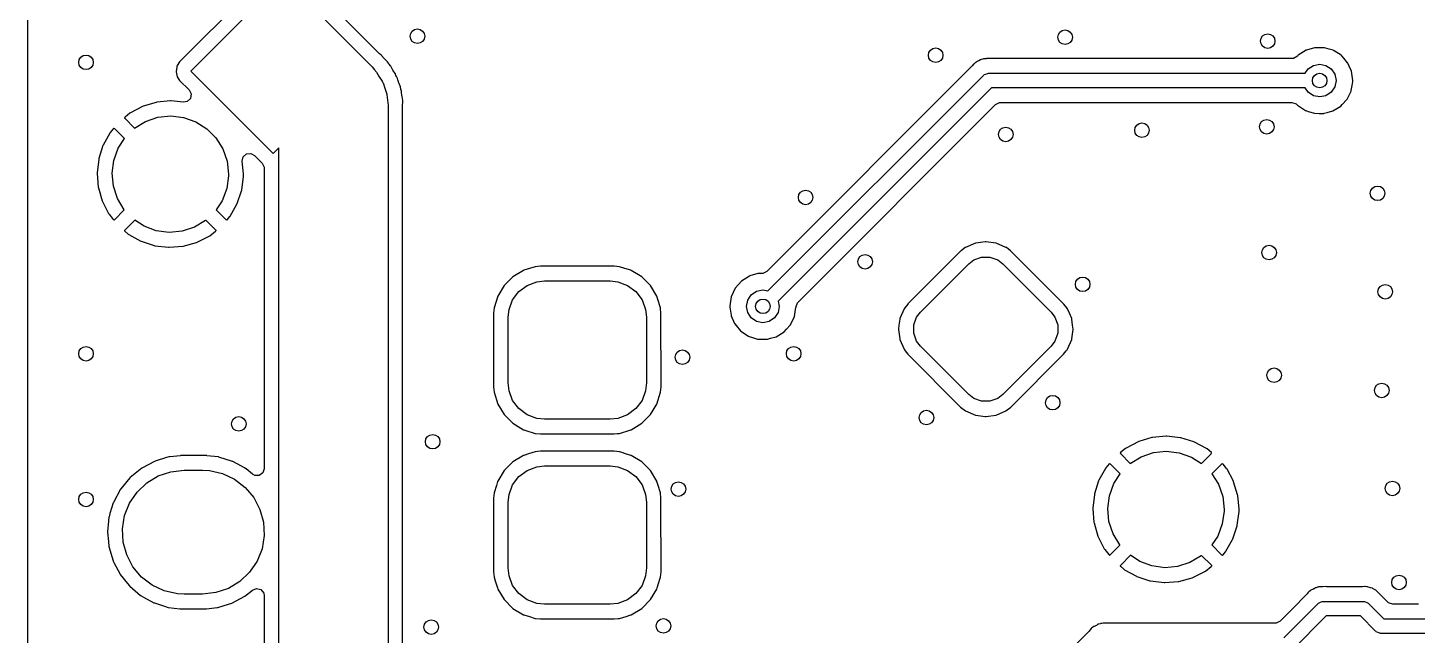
# Model space of a CAD drawing. Extents: x 100.2 to 143.8, y -109.8 to -50.2.
# Drawn here: x 100.2 to 119.29, y -78.86 to -70.53 of the extents above; entities that cross this region are included whole.
import ezdxf

# ---------------------------------------------------------------- set-up
doc = ezdxf.new("R2010")
doc.units = 0
doc.layers.add('BLACK', color=7, linetype='CONTINUOUS')

msp = doc.modelspace()

# ---------------------------------------------------------------- linework, layer by layer
at = {"layer": 'BLACK', "linetype": 'CONTINUOUS'}
for p, q in [((100.2, -103.278), (100.2, -56.7219)), ((103.445, -69.8335), (102.285, -70.9928)), ((102.441, -71.1206), (103.572, -69.9893)), ((105.025, -70.8754), (104.387, -70.2376)), ((104.279, -70.4135), (104.93, -71.0639)), ((117.881, -70.801), (117.771, -70.8326)), ((117.888, -70.7991), (117.881, -70.801)), ((117.881, -70.801), (117.881, -70.801)), ((117.895, -70.7991), (117.888, -70.7991)), ((117.941, -70.7994), (117.895, -70.7991)), ((118.017, -70.7999), (117.941, -70.7994)), ((118.081, -70.8189), (118.017, -70.7999)), ((118.134, -70.8348), (118.081, -70.8189)), ((102.285, -70.9928), (102.252, -71.0424)), ((105.034, -70.8836), (105.025, -70.8754)), ((105.058, -70.9024), (105.034, -70.8836)), ((105.062, -70.9062), (105.058, -70.9024)), ((105.095, -70.9452), (105.062, -70.9062)), ((105.062, -70.9062), (105.062, -70.9062)), ((105.1, -70.9507), (105.095, -70.9452)), ((105.138, -70.9883), (105.1, -70.9507)), ((105.142, -70.993), (105.138, -70.9883)), ((105.154, -71.0112), (105.142, -70.993)), ((105.158, -71.017), (105.154, -71.0112)), ((113.221, -71.0043), (113.203, -71.0186)), ((113.225, -71), (113.221, -71.0043)), ((113.23, -70.996), (113.225, -71)), ((113.236, -70.9932), (113.23, -70.996)), ((113.254, -70.9855), (113.236, -70.9932)), ((113.236, -70.9932), (113.236, -70.9932)), ((113.267, -70.9788), (113.254, -70.9855)), ((113.29, -70.9648), (113.267, -70.9787)), ((113.267, -70.9787), (113.267, -70.9788)), ((113.301, -70.9627), (113.29, -70.9648)), ((113.322, -70.9563), (113.301, -70.9627)), ((113.324, -70.9554), (113.322, -70.9563)), ((113.333, -70.9518), (113.324, -70.9554)), ((113.324, -70.9554), (113.324, -70.9554)), ((113.342, -70.9514), (113.333, -70.9518)), ((113.346, -70.9513), (113.342, -70.9514)), ((113.362, -70.9507), (113.346, -70.9513)), ((113.368, -70.9503), (113.362, -70.9507)), ((113.372, -70.9495), (113.368, -70.9503)), ((113.392, -70.9495), (113.372, -70.9495)), ((113.395, -70.9494), (113.392, -70.9495)), ((113.445, -70.9476), (113.395, -70.9494)), ((113.449, -70.9492), (113.445, -70.9476)), ((113.454, -70.9495), (113.449, -70.9492)), ((117.57, -70.9495), (113.454, -70.9495)), ((117.591, -70.9471), (117.57, -70.9495)), ((117.644, -70.916), (117.591, -70.9471)), ((117.65, -70.9087), (117.644, -70.916)), ((117.655, -70.9034), (117.65, -70.9087)), ((117.65, -70.9087), (117.65, -70.9087)), ((117.764, -70.8345), (117.655, -70.9034)), ((117.771, -70.8326), (117.764, -70.8345)), ((117.771, -70.8326), (117.771, -70.8326)), ((118.141, -70.8368), (118.134, -70.8348)), ((118.134, -70.8348), (118.134, -70.8348)), ((118.147, -70.8407), (118.141, -70.8368)), ((118.243, -70.9032), (118.147, -70.8407)), ((118.249, -70.907), (118.243, -70.9032)), ((118.243, -70.9032), (118.243, -70.9032)), ((118.254, -70.9124), (118.249, -70.907)), ((118.28, -70.9432), (118.254, -70.9124)), ((118.254, -70.9124), (118.254, -70.9124)), ((118.333, -71.0048), (118.28, -70.9432)), ((118.336, -71.0112), (118.333, -71.0048)), ((118.356, -71.0534), (118.336, -71.0112)), ((118.336, -71.0112), (118.336, -71.0112)), ((102.246, -71.0729), (102.237, -71.1206)), ((102.237, -71.1206), (102.238, -71.1302)), ((102.238, -71.1302), (102.243, -71.1546)), ((102.243, -71.1546), (102.252, -71.1989)), ((102.25, -71.052), (102.246, -71.0729)), ((102.252, -71.0424), (102.25, -71.052)), ((102.25, -71.052), (102.25, -71.052)), ((102.252, -71.1989), (102.285, -71.2484)), ((103.572, -72.252), (102.441, -71.1206)), ((104.93, -71.0639), (104.965, -71.1041)), ((104.965, -71.1041), (104.975, -71.1131)), ((104.975, -71.1131), (104.979, -71.12)), ((104.979, -71.12), (104.991, -71.1335)), ((104.991, -71.1335), (105.03, -71.1967)), ((105.03, -71.1967), (105.07, -71.2584)), ((105.165, -71.0272), (105.158, -71.017)), ((105.184, -71.049), (105.165, -71.0272)), ((105.186, -71.0534), (105.184, -71.049)), ((105.212, -71.0998), (105.186, -71.0534)), ((105.186, -71.0534), (105.186, -71.0534)), ((105.216, -71.106), (105.212, -71.0998)), ((105.248, -71.1546), (105.216, -71.106)), ((105.25, -71.1592), (105.248, -71.1546)), ((105.258, -71.1812), (105.25, -71.1592)), ((105.264, -71.1928), (105.258, -71.1812)), ((105.275, -71.2135), (105.264, -71.1928)), ((113.168, -71.0568), (110.355, -73.8704)), ((110.37, -74.1389), (113.329, -71.1793)), ((113.177, -71.0468), (113.168, -71.0568)), ((113.195, -71.0235), (113.177, -71.0468)), ((113.203, -71.0186), (113.195, -71.0235)), ((113.329, -71.1793), (113.336, -71.1756)), ((113.336, -71.1756), (113.341, -71.1691)), ((113.341, -71.1691), (113.363, -71.1619)), ((113.363, -71.1619), (113.384, -71.1512)), ((113.384, -71.1512), (113.392, -71.1525)), ((113.392, -71.1525), (113.4, -71.15)), ((113.4, -71.15), (117.751, -71.15)), ((117.751, -71.15), (117.791, -71.0909)), ((117.791, -71.0909), (117.864, -71.0421)), ((117.864, -71.0421), (117.95, -71.025)), ((117.95, -71.025), (118.036, -71.0421)), ((118.036, -71.0421), (118.109, -71.0909)), ((118.109, -71.0909), (118.158, -71.1639)), ((118.158, -71.1639), (118.175, -71.25)), ((118.387, -71.1223), (118.356, -71.0534)), ((118.405, -71.25), (118.387, -71.1223)), ((102.285, -71.2484), (102.416, -71.3795)), ((102.416, -71.3795), (102.444, -71.434)), ((105.07, -71.2584), (105.075, -71.2708)), ((105.075, -71.2708), (105.081, -71.282)), ((105.081, -71.282), (105.104, -71.3523)), ((105.104, -71.3523), (105.129, -71.4217)), ((105.278, -71.2179), (105.275, -71.2135)), ((105.279, -71.2226), (105.278, -71.2179)), ((105.285, -71.2398), (105.279, -71.2226)), ((105.293, -71.2677), (105.285, -71.2398)), ((105.295, -71.2733), (105.293, -71.2677)), ((105.297, -71.2801), (105.295, -71.2733)), ((105.319, -71.3341), (105.297, -71.2801)), ((105.32, -71.339), (105.319, -71.3341)), ((105.324, -71.3623), (105.32, -71.339)), ((105.32, -71.339), (105.32, -71.339)), ((105.327, -71.3748), (105.324, -71.3623)), ((105.334, -71.3973), (105.327, -71.3748)), ((113.441, -71.35), (110.511, -74.2803)), ((117.751, -71.35), (113.441, -71.35)), ((117.791, -71.4091), (117.751, -71.35)), ((118.158, -71.3361), (118.109, -71.4091)), ((118.175, -71.25), (118.158, -71.3361)), ((118.362, -71.4335), (118.381, -71.3947)), ((118.381, -71.3947), (118.384, -71.3884)), ((118.381, -71.3947), (118.381, -71.3947)), ((118.384, -71.3884), (118.395, -71.3199)), ((118.395, -71.3199), (118.404, -71.2649)), ((118.404, -71.2649), (118.405, -71.2611)), ((118.404, -71.2649), (118.404, -71.2649)), ((118.405, -71.2611), (118.405, -71.25)), ((101.965, -71.5492), (101.786, -71.6018)), ((101.975, -71.5474), (101.965, -71.5492)), ((102.16, -71.5305), (101.975, -71.5474)), ((102.17, -71.5305), (102.16, -71.5305)), ((102.336, -71.548), (102.17, -71.5305)), ((102.391, -71.5377), (102.336, -71.548)), ((102.435, -71.4945), (102.391, -71.5377)), ((102.444, -71.434), (102.435, -71.4945)), ((105.129, -71.4217), (105.131, -71.4348)), ((105.131, -71.4348), (105.135, -71.4473)), ((105.135, -71.4473), (105.141, -71.5209)), ((105.141, -71.5209), (105.15, -71.5942)), ((105.335, -71.4021), (105.334, -71.3973)), ((105.334, -71.3973), (105.334, -71.3973)), ((105.336, -71.4071), (105.335, -71.4021)), ((105.341, -71.4599), (105.336, -71.4071)), ((105.336, -71.4071), (105.336, -71.4071)), ((105.342, -71.4671), (105.341, -71.4599)), ((105.352, -71.5243), (105.342, -71.4671)), ((105.35, -71.6065), (105.352, -71.5293)), ((105.352, -71.5293), (105.352, -71.5243)), ((110.784, -74.291), (113.495, -71.5795)), ((113.495, -71.5795), (113.55, -71.5517)), ((113.55, -71.5517), (113.565, -71.5505)), ((113.565, -71.5505), (117.568, -71.5505)), ((117.568, -71.5505), (117.626, -71.5694)), ((117.626, -71.5694), (117.637, -71.5793)), ((117.637, -71.5793), (117.637, -71.5792)), ((117.637, -71.5792), (117.642, -71.5839)), ((117.642, -71.5839), (117.647, -71.5893)), ((117.864, -71.4579), (117.791, -71.4091)), ((117.95, -71.475), (117.864, -71.4579)), ((118.036, -71.4579), (117.95, -71.475)), ((118.109, -71.4091), (118.036, -71.4579)), ((118.241, -71.6002), (118.26, -71.5793)), ((118.26, -71.5793), (118.323, -71.5097)), ((118.323, -71.5097), (118.327, -71.5045)), ((118.323, -71.5097), (118.323, -71.5097)), ((118.327, -71.5045), (118.362, -71.4335)), ((101.537, -71.7507), (101.53, -71.7619)), ((101.53, -71.7619), (101.53, -71.7643)), ((101.53, -71.7643), (101.533, -71.7679)), ((101.533, -71.7679), (101.668, -71.9031)), ((101.604, -71.6971), (101.537, -71.7507)), ((101.612, -71.6918), (101.604, -71.6971)), ((101.777, -71.6054), (101.612, -71.6918)), ((101.786, -71.6018), (101.777, -71.6054)), ((101.818, -71.811), (101.986, -71.7535)), ((101.986, -71.7535), (102.164, -71.7349)), ((102.164, -71.7349), (102.341, -71.756)), ((102.341, -71.756), (102.509, -71.8158)), ((105.15, -71.5942), (105.15, -90.2625)), ((105.35, -71.6093), (105.35, -71.6065)), ((105.35, -90.1964), (105.35, -71.6093)), ((117.647, -71.5893), (117.754, -71.6608)), ((117.754, -71.6608), (117.761, -71.6629)), ((117.761, -71.6629), (117.761, -71.6629)), ((117.761, -71.6629), (117.793, -71.6729)), ((117.793, -71.6729), (117.877, -71.6993)), ((117.877, -71.6993), (117.942, -71.7005)), ((117.942, -71.7005), (117.999, -71.7015)), ((117.999, -71.7015), (117.999, -71.7015)), ((117.999, -71.7015), (118.006, -71.7016)), ((118.006, -71.7016), (118.013, -71.6998)), ((118.013, -71.6998), (118.055, -71.6884)), ((118.013, -71.6998), (118.013, -71.6998)), ((118.055, -71.6884), (118.131, -71.6677)), ((118.131, -71.6677), (118.241, -71.6002)), ((101.332, -71.9634), (101.327, -71.9714)), ((101.377, -71.9095), (101.332, -71.9634)), ((101.38, -71.9074), (101.377, -71.9095)), ((101.383, -71.9069), (101.38, -71.9074)), ((101.395, -71.913), (101.383, -71.9069)), ((101.528, -72.0457), (101.395, -71.913)), ((101.668, -71.9031), (101.818, -71.811)), ((102.509, -71.8158), (102.659, -71.9114)), ((102.659, -71.9114), (102.785, -72.0379)), ((101.233, -72.1436), (101.177, -72.3213)), ((101.237, -72.1348), (101.233, -72.1436)), ((101.327, -71.9714), (101.237, -72.1348)), ((101.442, -72.1791), (101.528, -72.0457)), ((102.785, -72.0379), (102.88, -72.1892)), ((101.175, -72.3307), (101.154, -72.516)), ((101.177, -72.3213), (101.175, -72.3307)), ((101.358, -72.5237), (101.381, -72.3467)), ((101.381, -72.3467), (101.442, -72.1791)), ((102.88, -72.1892), (102.938, -72.3576)), ((103.146, -72.3569), (103.159, -72.2972)), ((103.159, -72.2972), (103.204, -72.2566)), ((103.204, -72.2566), (103.265, -72.2506)), ((103.265, -72.2506), (103.314, -72.2773)), ((103.314, -72.2773), (103.42, -72.3832)), ((103.65, -72.1749), (103.572, -72.252)), ((103.65, -89.75), (103.65, -72.1749)), ((101.154, -72.516), (101.154, -72.5256)), ((101.154, -72.5256), (101.169, -72.7114)), ((101.376, -72.7012), (101.358, -72.5237)), ((102.938, -72.3576), (102.958, -72.5348)), ((102.958, -72.5348), (102.958, -72.5572)), ((103.163, -72.5321), (103.146, -72.3569)), ((103.163, -72.5376), (103.163, -72.5321)), ((103.163, -72.5601), (103.163, -72.5376)), ((103.42, -72.3832), (103.448, -72.4377)), ((103.448, -72.4377), (103.449, -72.4532)), ((103.449, -72.4532), (103.449, -76.5787)), ((101.169, -72.7114), (101.171, -72.7209)), ((101.171, -72.7209), (101.223, -72.9001)), ((101.432, -72.8704), (101.376, -72.7012)), ((102.958, -72.5572), (102.933, -72.7338)), ((103.139, -72.7527), (103.162, -72.5657)), ((103.162, -72.5657), (103.163, -72.5601)), ((101.223, -72.9001), (101.226, -72.9091)), ((101.226, -72.9091), (101.311, -73.0749)), ((101.524, -73.023), (101.432, -72.8704)), ((102.87, -72.9005), (102.788, -73.0234)), ((102.933, -72.7338), (102.87, -72.9005)), ((103.078, -72.939), (103.136, -72.7621)), ((103.136, -72.7621), (103.139, -72.7527)), ((101.311, -73.0749), (101.317, -73.083)), ((101.317, -73.083), (101.374, -73.1555)), ((101.391, -73.1603), (101.526, -73.0251)), ((101.526, -73.0251), (101.524, -73.023)), ((102.788, -73.0234), (102.922, -73.1569)), ((102.976, -73.1177), (102.982, -73.1099)), ((102.982, -73.1099), (103.074, -72.9478)), ((103.074, -72.9478), (103.078, -72.939)), ((101.374, -73.1555), (101.385, -73.1629)), ((101.385, -73.1629), (101.387, -73.1628)), ((101.387, -73.1628), (101.391, -73.1603)), ((101.536, -73.2982), (101.53, -73.3101)), ((101.669, -73.1651), (101.536, -73.2982)), ((101.797, -73.2489), (101.669, -73.1651)), ((101.965, -73.3111), (101.797, -73.2489)), ((102.489, -73.2634), (102.319, -73.3185)), ((102.642, -73.1721), (102.489, -73.2634)), ((102.648, -73.1662), (102.642, -73.1721)), ((102.784, -73.3017), (102.648, -73.1662)), ((102.786, -73.3059), (102.784, -73.3017)), ((102.922, -73.1569), (102.934, -73.163)), ((102.934, -73.163), (102.937, -73.1624)), ((102.937, -73.1624), (102.939, -73.1607)), ((102.939, -73.1607), (102.976, -73.1177)), ((101.53, -73.3101), (101.531, -73.3132)), ((101.531, -73.3132), (101.533, -73.3156)), ((101.533, -73.3156), (101.581, -73.3568)), ((101.581, -73.3568), (101.589, -73.3623)), ((101.589, -73.3623), (101.752, -73.4533)), ((101.752, -73.4533), (101.76, -73.4571)), ((101.76, -73.4571), (101.938, -73.5148)), ((102.141, -73.3347), (101.965, -73.3111)), ((102.319, -73.3185), (102.141, -73.3347)), ((102.337, -73.5231), (102.517, -73.473)), ((102.517, -73.473), (102.526, -73.4695)), ((102.526, -73.4695), (102.692, -73.3854)), ((102.692, -73.3854), (102.7, -73.3803)), ((102.7, -73.3803), (102.779, -73.319)), ((102.779, -73.319), (102.786, -73.3079)), ((102.786, -73.3079), (102.786, -73.3059)), ((113.219, -73.4819), (113.085, -73.5396)), ((113.225, -73.481), (113.219, -73.4819)), ((113.356, -73.4631), (113.225, -73.481)), ((113.225, -73.481), (113.225, -73.481)), ((113.363, -73.4622), (113.356, -73.4631)), ((113.369, -73.4631), (113.363, -73.4622)), ((113.5, -73.481), (113.369, -73.4631)), ((113.506, -73.4819), (113.5, -73.481)), ((113.5, -73.481), (113.5, -73.481)), ((113.64, -73.5396), (113.506, -73.4819)), ((101.938, -73.5148), (101.947, -73.5168)), ((101.947, -73.5168), (102.132, -73.5389)), ((102.132, -73.5389), (102.142, -73.5391)), ((102.142, -73.5391), (102.328, -73.5248)), ((102.328, -73.5248), (102.337, -73.5231)), ((113.017, -73.5934), (112.293, -74.3168)), ((113.022, -73.5895), (113.017, -73.5934)), ((113.08, -73.5435), (113.022, -73.5895)), ((113.085, -73.5396), (113.08, -73.5435)), ((113.198, -73.7119), (113.305, -73.6727)), ((113.305, -73.6727), (113.42, -73.6727)), ((113.42, -73.6727), (113.527, -73.7119)), ((113.645, -73.5435), (113.64, -73.5396)), ((113.703, -73.5895), (113.645, -73.5435)), ((113.708, -73.5934), (113.703, -73.5895)), ((114.432, -74.3168), (113.708, -73.5934)), ((107.009, -73.8568), (106.864, -73.9446)), ((107.015, -73.8551), (107.009, -73.8568)), ((107.095, -73.8301), (107.015, -73.8551)), ((107.015, -73.8551), (107.015, -73.8551)), ((107.171, -73.8062), (107.095, -73.8301)), ((107.176, -73.8057), (107.171, -73.8062)), ((107.204, -73.8031), (107.176, -73.8057)), ((107.176, -73.8057), (107.176, -73.8057)), ((107.244, -73.7995), (107.204, -73.8031)), ((107.75, -73.7995), (107.244, -73.7995)), ((108.256, -73.7995), (107.75, -73.7995)), ((108.329, -73.8062), (108.256, -73.7995)), ((108.405, -73.8301), (108.329, -73.8062)), ((108.485, -73.8551), (108.405, -73.8301)), ((108.491, -73.8568), (108.485, -73.8551)), ((108.485, -73.8551), (108.485, -73.8551)), ((108.636, -73.9446), (108.491, -73.8568)), ((110.355, -73.8704), (110.3, -73.8981)), ((112.464, -74.4295), (113.13, -73.7643)), ((113.13, -73.7643), (113.198, -73.7119)), ((113.527, -73.7119), (113.596, -73.7643)), ((113.596, -73.7643), (114.261, -74.4295)), ((106.745, -74.0645), (106.657, -74.2094)), ((106.864, -73.9446), (106.745, -74.0645)), ((106.946, -74.1464), (107.06, -74.0614)), ((107.06, -74.0614), (107.192, -74.0117)), ((107.192, -74.0117), (107.3, -74)), ((107.3, -74), (108.2, -74)), ((108.2, -74), (108.308, -74.0117)), ((108.308, -74.0117), (108.44, -74.0614)), ((108.44, -74.0614), (108.554, -74.1464)), ((108.755, -74.0645), (108.636, -73.9446)), ((108.843, -74.2094), (108.755, -74.0645)), ((110.005, -74.0034), (109.92, -74.1001)), ((110.114, -73.9345), (110.005, -74.0034)), ((110.121, -73.9326), (110.114, -73.9345)), ((110.231, -73.901), (110.121, -73.9326)), ((110.121, -73.9326), (110.121, -73.9326)), ((110.238, -73.8991), (110.231, -73.901)), ((110.231, -73.901), (110.231, -73.901)), ((110.245, -73.8991), (110.238, -73.8991)), ((110.248, -73.8991), (110.245, -73.8991)), ((110.284, -73.8994), (110.248, -73.8991)), ((110.3, -73.8981), (110.284, -73.8994)), ((106.657, -74.2094), (106.606, -74.3712)), ((106.812, -74.3924), (106.861, -74.2597)), ((106.861, -74.2597), (106.946, -74.1464)), ((108.554, -74.1464), (108.639, -74.2597)), ((108.639, -74.2597), (108.688, -74.3924)), ((108.885, -74.3444), (108.843, -74.2094)), ((109.865, -74.2169), (109.845, -74.3444)), ((109.92, -74.1001), (109.865, -74.2169)), ((110.092, -74.2639), (110.141, -74.1909)), ((110.141, -74.1909), (110.214, -74.1421)), ((110.214, -74.1421), (110.3, -74.125)), ((110.3, -74.125), (110.37, -74.1389)), ((106.606, -74.3712), (106.6, -74.4437)), ((106.6, -74.4437), (106.6, -75.4563)), ((106.8, -74.4997), (106.812, -74.3924)), ((108.688, -74.3924), (108.7, -74.4997)), ((108.894, -74.3712), (108.885, -74.3444)), ((108.894, -74.3764), (108.894, -74.3712)), ((108.895, -74.3804), (108.894, -74.3764)), ((108.894, -74.3764), (108.894, -74.3764)), ((108.9, -74.4437), (108.895, -74.3804)), ((108.901, -75.4563), (108.9, -74.4437)), ((109.845, -74.3444), (109.846, -74.3514)), ((109.846, -74.3514), (109.846, -74.3514)), ((109.846, -74.3514), (109.847, -74.3611)), ((109.847, -74.3611), (109.862, -74.4724)), ((110.075, -74.35), (110.092, -74.2639)), ((110.092, -74.4361), (110.075, -74.35)), ((110.141, -74.5091), (110.092, -74.4361)), ((110.508, -74.4361), (110.459, -74.5091)), ((110.525, -74.35), (110.508, -74.4361)), ((110.511, -74.2803), (110.525, -74.35)), ((110.734, -74.4884), (110.75, -74.3912)), ((110.75, -74.3912), (110.754, -74.3649)), ((110.754, -74.3649), (110.755, -74.3611)), ((110.754, -74.3649), (110.754, -74.3649)), ((110.755, -74.3573), (110.755, -74.3535)), ((110.755, -74.3535), (110.757, -74.3536)), ((110.755, -74.3611), (110.755, -74.3573)), ((110.757, -74.3536), (110.775, -74.3018)), ((110.775, -74.3018), (110.784, -74.291)), ((112.24, -74.3854), (112.182, -74.5187)), ((112.251, -74.3712), (112.24, -74.3854)), ((112.292, -74.3192), (112.251, -74.3712)), ((112.293, -74.3168), (112.292, -74.3192)), ((112.292, -74.3192), (112.292, -74.3192)), ((112.412, -74.4978), (112.464, -74.4295)), ((114.261, -74.4295), (114.313, -74.4978)), ((114.434, -74.3192), (114.432, -74.3168)), ((114.474, -74.3712), (114.434, -74.3192)), ((114.434, -74.3192), (114.434, -74.3192)), ((114.486, -74.3854), (114.474, -74.3712)), ((114.511, -74.4437), (114.486, -74.3854)), ((114.543, -74.5187), (114.511, -74.4437)), ((106.8, -75.4003), (106.8, -74.4997)), ((108.7, -74.4997), (108.7, -75.4003)), ((109.862, -74.4724), (109.864, -74.4788)), ((109.864, -74.4788), (109.864, -74.4788)), ((109.864, -74.4788), (109.911, -74.5841)), ((109.911, -74.5841), (109.914, -74.5905)), ((109.914, -74.5905), (109.934, -74.6144)), ((109.934, -74.6144), (109.992, -74.6839)), ((110.214, -74.5579), (110.141, -74.5091)), ((110.3, -74.575), (110.214, -74.5579)), ((110.386, -74.5579), (110.3, -74.575)), ((110.459, -74.5091), (110.386, -74.5579)), ((110.625, -74.6626), (110.673, -74.6097)), ((110.673, -74.6097), (110.677, -74.6045)), ((110.673, -74.6097), (110.673, -74.6097)), ((110.677, -74.6045), (110.734, -74.4884)), ((112.17, -74.6073), (112.162, -74.6626)), ((112.181, -74.5254), (112.17, -74.6073)), ((112.182, -74.5187), (112.181, -74.5254)), ((112.181, -74.5254), (112.181, -74.5254)), ((112.373, -74.6053), (112.412, -74.4978)), ((112.373, -74.7198), (112.373, -74.6053)), ((114.313, -74.4978), (114.352, -74.6053)), ((114.352, -74.6053), (114.352, -74.7198)), ((114.544, -74.5254), (114.543, -74.5187)), ((114.555, -74.6073), (114.544, -74.5254)), ((114.544, -74.5254), (114.544, -74.5254)), ((114.563, -74.6626), (114.555, -74.6073)), ((109.992, -74.6839), (109.992, -74.6839)), ((109.992, -74.6839), (109.997, -74.6893)), ((109.997, -74.6893), (110.104, -74.7608)), ((110.104, -74.7608), (110.111, -74.7629)), ((110.111, -74.7629), (110.111, -74.7629)), ((110.111, -74.7629), (110.157, -74.7775)), ((110.157, -74.7775), (110.227, -74.7993)), ((110.227, -74.7993), (110.292, -74.8005)), ((110.292, -74.8005), (110.349, -74.8015)), ((110.349, -74.8015), (110.349, -74.8015)), ((110.349, -74.8015), (110.356, -74.8016)), ((110.356, -74.8016), (110.363, -74.7998)), ((110.363, -74.7998), (110.405, -74.7884)), ((110.363, -74.7998), (110.363, -74.7998)), ((110.405, -74.7884), (110.481, -74.7677)), ((110.481, -74.7677), (110.591, -74.7002)), ((110.591, -74.7002), (110.625, -74.6626)), ((112.162, -74.6626), (112.163, -74.6693)), ((112.163, -74.6693), (112.181, -74.7975)), ((112.181, -74.7975), (112.182, -74.8065)), ((112.182, -74.8065), (112.24, -74.9398)), ((112.412, -74.8274), (112.373, -74.7198)), ((112.464, -74.8956), (112.412, -74.8274)), ((114.313, -74.8274), (114.261, -74.8956)), ((114.352, -74.7198), (114.313, -74.8274)), ((114.486, -74.9398), (114.543, -74.8065)), ((114.543, -74.8065), (114.544, -74.7975)), ((114.544, -74.7975), (114.562, -74.6693)), ((114.562, -74.6693), (114.563, -74.6626)), ((112.24, -74.9398), (112.244, -74.9448)), ((112.244, -74.9448), (112.256, -74.9611)), ((112.256, -74.9611), (112.293, -75.0083)), ((112.293, -75.0083), (113.017, -75.7318)), ((113.13, -75.5609), (112.464, -74.8956)), ((114.261, -74.8956), (113.596, -75.5609)), ((113.708, -75.7318), (114.432, -75.0083)), ((114.432, -75.0083), (114.469, -74.9611)), ((114.469, -74.9611), (114.482, -74.9448)), ((114.482, -74.9448), (114.486, -74.9398)), ((106.812, -75.5076), (106.8, -75.4003)), ((108.7, -75.4003), (108.688, -75.5076)), ((106.6, -75.4563), (106.606, -75.5288)), ((106.606, -75.5288), (106.657, -75.6906)), ((106.861, -75.6403), (106.812, -75.5076)), ((108.688, -75.5076), (108.639, -75.6403)), ((108.843, -75.6906), (108.894, -75.5288)), ((108.894, -75.5288), (108.901, -75.4563)), ((113.198, -75.6133), (113.13, -75.5609)), ((113.596, -75.5609), (113.527, -75.6133)), ((106.657, -75.6906), (106.745, -75.8355)), ((106.946, -75.7536), (106.861, -75.6403)), ((107.06, -75.8386), (106.946, -75.7536)), ((108.554, -75.7536), (108.44, -75.8386)), ((108.639, -75.6403), (108.554, -75.7536)), ((108.755, -75.8355), (108.843, -75.6906)), ((113.017, -75.7318), (113.085, -75.7855)), ((113.085, -75.7855), (113.219, -75.8432)), ((113.305, -75.6524), (113.198, -75.6133)), ((113.42, -75.6524), (113.305, -75.6524)), ((113.527, -75.6133), (113.42, -75.6524)), ((113.506, -75.8432), (113.64, -75.7855)), ((113.64, -75.7855), (113.708, -75.7318)), ((106.745, -75.8355), (106.864, -75.9554)), ((106.864, -75.9554), (107.009, -76.0432)), ((107.192, -75.8883), (107.06, -75.8386)), ((107.3, -75.9), (107.192, -75.8883)), ((108.2, -75.9), (107.3, -75.9)), ((108.308, -75.8883), (108.2, -75.9)), ((108.44, -75.8386), (108.308, -75.8883)), ((108.491, -76.0432), (108.636, -75.9554)), ((108.636, -75.9554), (108.755, -75.8355)), ((113.219, -75.8432), (113.225, -75.8441)), ((113.225, -75.8441), (113.225, -75.8441)), ((113.225, -75.8441), (113.356, -75.862)), ((113.356, -75.862), (113.363, -75.8629)), ((113.363, -75.8629), (113.369, -75.862)), ((113.369, -75.862), (113.5, -75.8441)), ((113.5, -75.8441), (113.506, -75.8432)), ((113.5, -75.8441), (113.5, -75.8441)), ((107.009, -76.0432), (107.015, -76.0449)), ((107.015, -76.0449), (107.015, -76.0449)), ((107.015, -76.0449), (107.03, -76.0497)), ((107.03, -76.0497), (107.171, -76.0938)), ((107.171, -76.0938), (107.244, -76.1005)), ((107.244, -76.1005), (107.75, -76.1005)), ((107.75, -76.1005), (108.256, -76.1005)), ((108.256, -76.1005), (108.296, -76.0969)), ((108.296, -76.0969), (108.324, -76.0943)), ((108.324, -76.0943), (108.329, -76.0938)), ((108.324, -76.0943), (108.324, -76.0943)), ((108.329, -76.0938), (108.47, -76.0497)), ((108.47, -76.0497), (108.485, -76.0449)), ((108.485, -76.0449), (108.491, -76.0432)), ((108.485, -76.0449), (108.485, -76.0449)), ((115.645, -76.1518), (115.466, -76.2044)), ((115.654, -76.15), (115.645, -76.1518)), ((115.84, -76.1331), (115.654, -76.15)), ((115.849, -76.1331), (115.84, -76.1331)), ((116.035, -76.1526), (115.849, -76.1331)), ((116.044, -76.1546), (116.035, -76.1526)), ((116.222, -76.2097), (116.044, -76.1546)), ((107.171, -76.3462), (107.08, -76.3748)), ((107.176, -76.3457), (107.171, -76.3462)), ((107.204, -76.3431), (107.176, -76.3457)), ((107.176, -76.3457), (107.176, -76.3457)), ((107.244, -76.3395), (107.204, -76.3431)), ((107.75, -76.3395), (107.244, -76.3395)), ((108.256, -76.3395), (107.75, -76.3395)), ((108.329, -76.3462), (108.256, -76.3395)), ((108.38, -76.3623), (108.329, -76.3462)), ((115.217, -76.3533), (115.209, -76.3644)), ((115.283, -76.2997), (115.217, -76.3533)), ((115.292, -76.2944), (115.283, -76.2997)), ((115.457, -76.208), (115.292, -76.2944)), ((115.466, -76.2044), (115.457, -76.208)), ((115.497, -76.4136), (115.666, -76.3561)), ((115.666, -76.3561), (115.843, -76.3375)), ((115.843, -76.3375), (116.02, -76.3586)), ((116.02, -76.3586), (116.188, -76.4184)), ((116.231, -76.2134), (116.222, -76.2097)), ((116.395, -76.3021), (116.231, -76.2134)), ((116.403, -76.3075), (116.395, -76.3021)), ((116.463, -76.3567), (116.403, -76.3075)), ((116.465, -76.3596), (116.463, -76.3567)), ((116.465, -76.3623), (116.465, -76.3596)), ((101.948, -76.4741), (101.766, -76.5708)), ((102.105, -76.4265), (101.948, -76.4741)), ((102.14, -76.4159), (102.105, -76.4265)), ((102.145, -76.4145), (102.14, -76.4159)), ((102.14, -76.4159), (102.14, -76.4159)), ((102.15, -76.414), (102.145, -76.4145)), ((102.296, -76.3997), (102.15, -76.414)), ((102.15, -76.414), (102.15, -76.414)), ((102.298, -76.3995), (102.296, -76.3997)), ((102.296, -76.3997), (102.296, -76.3997)), ((102.659, -76.3995), (102.298, -76.3995)), ((102.662, -76.3998), (102.659, -76.3995)), ((102.815, -76.4169), (102.662, -76.3998)), ((102.662, -76.3998), (102.662, -76.3998)), ((102.819, -76.4175), (102.815, -76.4169)), ((102.815, -76.4169), (102.815, -76.4169)), ((102.824, -76.4189), (102.819, -76.4175)), ((103.011, -76.4783), (102.824, -76.4189)), ((103.016, -76.4798), (103.011, -76.4783)), ((103.011, -76.4783), (103.011, -76.4783)), ((103.135, -76.5451), (103.016, -76.4798)), ((103.177, -76.5685), (103.135, -76.5451)), ((106.864, -76.4846), (106.745, -76.6045)), ((107.009, -76.3968), (106.864, -76.4846)), ((107.015, -76.3951), (107.009, -76.3968)), ((107.08, -76.3748), (107.015, -76.3951)), ((107.015, -76.3951), (107.015, -76.3951)), ((107.192, -76.5517), (107.3, -76.54)), ((107.3, -76.54), (108.2, -76.54)), ((108.2, -76.54), (108.308, -76.5517)), ((108.387, -76.3644), (108.38, -76.3623)), ((108.485, -76.3951), (108.387, -76.3644)), ((108.491, -76.3968), (108.485, -76.3951)), ((108.485, -76.3951), (108.485, -76.3951)), ((108.636, -76.4846), (108.491, -76.3968)), ((108.755, -76.6045), (108.636, -76.4846)), ((115.057, -76.5121), (115.011, -76.566)), ((115.059, -76.51), (115.057, -76.5121)), ((115.062, -76.5095), (115.059, -76.51)), ((115.074, -76.5156), (115.062, -76.5095)), ((115.207, -76.6483), (115.074, -76.5156)), ((115.209, -76.3644), (115.21, -76.3668)), ((115.21, -76.3668), (115.212, -76.3705)), ((115.212, -76.3705), (115.347, -76.5057)), ((115.347, -76.5057), (115.497, -76.4136)), ((116.188, -76.4184), (116.327, -76.5065)), ((116.327, -76.5065), (116.459, -76.3742)), ((116.459, -76.3742), (116.465, -76.3623)), ((116.604, -76.5119), (116.469, -76.6475)), ((116.608, -76.5096), (116.604, -76.5119)), ((116.61, -76.5095), (116.608, -76.5096)), ((116.622, -76.5167), (116.61, -76.5095)), ((116.671, -76.5776), (116.622, -76.5167)), ((101.603, -76.7047), (101.5, -76.8294)), ((101.606, -76.701), (101.603, -76.7047)), ((101.603, -76.7047), (101.603, -76.7047)), ((101.766, -76.5708), (101.606, -76.701)), ((101.836, -76.773), (101.993, -76.6784)), ((101.993, -76.6784), (102.167, -76.6198)), ((102.167, -76.6198), (102.35, -76.6)), ((102.35, -76.6), (102.6, -76.6)), ((102.6, -76.6), (102.695, -76.6053)), ((102.695, -76.6053), (102.874, -76.6453)), ((102.874, -76.6453), (103.04, -76.7229)), ((103.04, -76.7229), (103.186, -76.8345)), ((103.196, -76.579), (103.177, -76.5685)), ((103.2, -76.5821), (103.196, -76.579)), ((103.286, -76.6546), (103.2, -76.5821)), ((103.2, -76.5821), (103.2, -76.5821)), ((103.319, -76.6729), (103.286, -76.6546)), ((103.381, -76.6729), (103.319, -76.6729)), ((103.43, -76.6369), (103.381, -76.6729)), ((103.449, -76.5787), (103.43, -76.6369)), ((106.745, -76.6045), (106.657, -76.7494)), ((106.861, -76.7997), (106.946, -76.6864)), ((106.946, -76.6864), (107.06, -76.6014)), ((107.06, -76.6014), (107.192, -76.5517)), ((108.308, -76.5517), (108.44, -76.6014)), ((108.44, -76.6014), (108.554, -76.6864)), ((108.554, -76.6864), (108.639, -76.7997)), ((108.843, -76.7494), (108.755, -76.6045)), ((114.916, -76.7373), (114.912, -76.7462)), ((115.006, -76.574), (114.916, -76.7373)), ((115.011, -76.566), (115.006, -76.574)), ((115.121, -76.7817), (115.207, -76.6483)), ((116.469, -76.6475), (116.559, -76.7918)), ((116.677, -76.5856), (116.671, -76.5776)), ((116.764, -76.7503), (116.677, -76.5856)), ((101.475, -76.8597), (101.377, -77.0409)), ((101.5, -76.8294), (101.475, -76.8597)), ((101.599, -77.0509), (101.703, -76.8991)), ((101.703, -76.8991), (101.836, -76.773)), ((103.186, -76.8345), (103.305, -76.9747)), ((106.606, -76.9112), (106.6, -76.9837)), ((106.639, -76.8076), (106.606, -76.9112)), ((106.655, -76.7551), (106.639, -76.8076)), ((106.657, -76.7494), (106.655, -76.7551)), ((106.655, -76.7551), (106.655, -76.7551)), ((106.8, -77.0397), (106.812, -76.9324)), ((106.812, -76.9324), (106.861, -76.7997)), ((108.639, -76.7997), (108.688, -76.9324)), ((108.688, -76.9324), (108.7, -77.0397)), ((108.845, -76.7551), (108.843, -76.7494)), ((108.861, -76.8076), (108.845, -76.7551)), ((108.845, -76.7551), (108.845, -76.7551)), ((108.894, -76.9112), (108.861, -76.8076)), ((108.9, -76.9837), (108.894, -76.9112)), ((114.856, -76.9239), (114.854, -76.9333)), ((114.912, -76.7462), (114.856, -76.9239)), ((115.06, -76.9493), (115.121, -76.7817)), ((116.559, -76.7918), (116.618, -76.9602)), ((116.768, -76.7592), (116.764, -76.7503)), ((116.822, -76.9376), (116.768, -76.7592)), ((101.375, -77.0456), (101.329, -77.1951)), ((101.377, -77.0409), (101.375, -77.0456)), ((101.531, -77.2214), (101.599, -77.0509)), ((103.305, -76.9747), (103.39, -77.1371)), ((106.6, -76.9837), (106.6, -77.9963)), ((106.8, -77.9403), (106.8, -77.0397)), ((108.7, -77.0397), (108.7, -77.9403)), ((108.9, -77.1282), (108.9, -76.9837)), ((114.854, -76.9333), (114.833, -77.1186)), ((114.833, -77.1186), (114.833, -77.1282)), ((115.038, -77.1263), (115.06, -76.9493)), ((116.618, -76.9602), (116.637, -77.1374)), ((116.824, -76.9471), (116.822, -76.9376)), ((116.842, -77.1347), (116.824, -76.9471)), ((101.315, -77.2426), (101.304, -77.3477)), ((101.316, -77.2377), (101.315, -77.2426)), ((101.315, -77.2426), (101.315, -77.2426)), ((101.329, -77.1951), (101.316, -77.2377)), ((101.501, -77.4026), (101.531, -77.2214)), ((103.39, -77.1371), (103.439, -77.3141)), ((103.439, -77.3141), (103.449, -77.4974)), ((108.901, -77.9127), (108.9, -77.1282)), ((114.833, -77.1282), (114.849, -77.314)), ((114.849, -77.314), (114.85, -77.3235)), ((115.055, -77.3038), (115.038, -77.1263)), ((115.111, -77.473), (115.055, -77.3038)), ((116.637, -77.1598), (116.612, -77.3364)), ((116.637, -77.1374), (116.637, -77.1598)), ((116.818, -77.3553), (116.842, -77.1682)), ((116.842, -77.1402), (116.842, -77.1347)), ((116.842, -77.1627), (116.842, -77.1402)), ((116.842, -77.1682), (116.842, -77.1627)), ((101.304, -77.3477), (101.294, -77.4426)), ((101.294, -77.4426), (101.295, -77.4475)), ((101.295, -77.4475), (101.307, -77.5764)), ((101.511, -77.5859), (101.501, -77.4026)), ((103.449, -77.4974), (103.419, -77.6786)), ((114.85, -77.3235), (114.902, -77.5027)), ((114.902, -77.5027), (114.905, -77.5117)), ((115.204, -77.6256), (115.111, -77.473)), ((116.549, -77.5031), (116.467, -77.6259)), ((116.612, -77.3364), (116.549, -77.5031)), ((116.757, -77.5416), (116.816, -77.3646)), ((116.816, -77.3646), (116.818, -77.3553)), ((101.307, -77.5764), (101.313, -77.6478)), ((101.313, -77.6478), (101.371, -77.8454)), ((101.56, -77.7629), (101.511, -77.5859)), ((103.419, -77.6786), (103.351, -77.8491)), ((114.905, -77.5117), (114.991, -77.6775)), ((114.991, -77.6775), (114.996, -77.6856)), ((114.996, -77.6856), (115.053, -77.7581)), ((115.071, -77.7629), (115.206, -77.6277)), ((115.206, -77.6277), (115.204, -77.6256)), ((116.467, -77.6259), (116.601, -77.7595)), ((116.661, -77.7124), (116.753, -77.5503)), ((116.753, -77.5503), (116.757, -77.5416)), ((101.371, -77.8454), (101.374, -77.8497)), ((101.374, -77.8497), (101.374, -77.8497)), ((101.374, -77.8497), (101.382, -77.8664)), ((101.382, -77.8664), (101.467, -78.028)), ((101.645, -77.9253), (101.56, -77.7629)), ((103.351, -77.8491), (103.247, -78.0009)), ((115.053, -77.7581), (115.064, -77.7655)), ((115.064, -77.7655), (115.067, -77.7654)), ((115.067, -77.7654), (115.071, -77.7629)), ((115.349, -77.7677), (115.216, -77.9008)), ((115.477, -77.8515), (115.349, -77.7677)), ((115.644, -77.9137), (115.477, -77.8515)), ((116.168, -77.866), (115.998, -77.9211)), ((116.321, -77.7747), (116.168, -77.866)), ((116.327, -77.7687), (116.321, -77.7747)), ((116.463, -77.9043), (116.327, -77.7687)), ((116.601, -77.7595), (116.613, -77.7655)), ((116.613, -77.7655), (116.616, -77.765)), ((116.616, -77.765), (116.618, -77.7633)), ((116.618, -77.7633), (116.655, -77.7203)), ((116.655, -77.7203), (116.661, -77.7124)), ((101.467, -78.028), (101.47, -78.0318)), ((101.47, -78.0318), (101.568, -78.1537)), ((101.764, -78.0655), (101.645, -77.9253)), ((101.91, -78.1771), (101.764, -78.0655)), ((103.247, -78.0009), (103.114, -78.1271)), ((106.6, -77.9963), (106.606, -78.0688)), ((106.606, -78.0688), (106.622, -78.1201)), ((106.812, -78.0476), (106.8, -77.9403)), ((106.861, -78.1803), (106.812, -78.0476)), ((108.688, -78.0476), (108.639, -78.1803)), ((108.7, -77.9403), (108.688, -78.0476)), ((108.886, -78.0952), (108.894, -78.0688)), ((108.894, -78.0688), (108.901, -77.9963)), ((108.901, -77.9963), (108.901, -77.9127)), ((115.216, -77.9008), (115.209, -77.9127)), ((115.209, -77.9127), (115.21, -77.9158)), ((115.21, -77.9158), (115.212, -77.9182)), ((115.212, -77.9182), (115.26, -77.9594)), ((115.26, -77.9594), (115.268, -77.9649)), ((115.268, -77.9649), (115.431, -78.0559)), ((115.431, -78.0559), (115.44, -78.0597)), ((115.44, -78.0597), (115.617, -78.1173)), ((115.821, -77.9373), (115.644, -77.9137)), ((115.998, -77.9211), (115.821, -77.9373)), ((116.017, -78.1257), (116.196, -78.0756)), ((116.196, -78.0756), (116.205, -78.0721)), ((116.205, -78.0721), (116.372, -77.988)), ((116.372, -77.988), (116.38, -77.9829)), ((116.38, -77.9829), (116.458, -77.9216)), ((116.458, -77.9216), (116.466, -77.9105)), ((116.466, -77.9085), (116.463, -77.9043)), ((116.466, -77.9105), (116.466, -77.9085)), ((101.568, -78.1537), (101.596, -78.1886)), ((101.596, -78.1886), (101.6, -78.1917)), ((101.6, -78.1917), (101.6, -78.1917)), ((101.6, -78.1917), (101.75, -78.3177)), ((102.076, -78.2547), (101.91, -78.1771)), ((102.255, -78.2947), (102.076, -78.2547)), ((102.957, -78.2216), (102.783, -78.2802)), ((103.114, -78.1271), (102.957, -78.2216)), ((103.184, -78.3292), (103.287, -78.245)), ((103.287, -78.245), (103.344, -78.2228)), ((103.344, -78.2228), (103.404, -78.2385)), ((103.404, -78.2385), (103.442, -78.2859)), ((106.622, -78.1201), (106.652, -78.2148)), ((106.652, -78.2148), (106.657, -78.2306)), ((106.657, -78.2306), (106.745, -78.3755)), ((106.946, -78.2936), (106.861, -78.1803)), ((108.639, -78.1803), (108.554, -78.2936)), ((108.755, -78.3755), (108.843, -78.2306)), ((108.843, -78.2306), (108.848, -78.2148)), ((108.848, -78.2148), (108.886, -78.0952)), ((115.617, -78.1173), (115.626, -78.1194)), ((115.626, -78.1194), (115.812, -78.1415)), ((115.812, -78.1415), (115.821, -78.1417)), ((115.821, -78.1417), (116.007, -78.1274)), ((116.007, -78.1274), (116.017, -78.1257)), ((117.802, -78.2687), (117.795, -78.2735)), ((117.803, -78.2686), (117.802, -78.2687)), ((117.802, -78.2687), (117.802, -78.2687)), ((117.821, -78.2543), (117.803, -78.2686)), ((117.825, -78.25), (117.821, -78.2543)), ((117.83, -78.246), (117.825, -78.25)), ((117.836, -78.2432), (117.83, -78.246)), ((117.85, -78.2372), (117.836, -78.2432)), ((117.836, -78.2432), (117.836, -78.2432)), ((117.854, -78.2355), (117.85, -78.2372)), ((117.867, -78.2288), (117.854, -78.2355)), ((117.872, -78.2257), (117.867, -78.2288)), ((117.89, -78.2148), (117.872, -78.2257)), ((117.901, -78.2127), (117.89, -78.2148)), ((117.922, -78.2063), (117.901, -78.2127)), ((117.924, -78.2054), (117.922, -78.2063)), ((117.933, -78.2018), (117.924, -78.2054)), ((117.924, -78.2054), (117.924, -78.2054)), ((117.942, -78.2014), (117.933, -78.2018)), ((117.946, -78.2013), (117.942, -78.2014)), ((117.962, -78.2007), (117.946, -78.2013)), ((117.968, -78.2003), (117.962, -78.2007)), ((117.972, -78.1995), (117.968, -78.2003)), ((117.992, -78.1995), (117.972, -78.1995)), ((117.995, -78.1994), (117.992, -78.1995)), ((118.045, -78.1976), (117.995, -78.1994)), ((118.049, -78.1992), (118.045, -78.1976)), ((118.054, -78.1995), (118.049, -78.1992)), ((118.523, -78.1995), (118.054, -78.1995)), ((118.536, -78.1986), (118.523, -78.1995)), ((118.537, -78.1984), (118.536, -78.1986)), ((118.565, -78.1947), (118.537, -78.1984)), ((118.574, -78.1968), (118.565, -78.1947)), ((118.597, -78.1995), (118.574, -78.1968)), ((118.574, -78.1968), (118.574, -78.1968)), ((118.574, -78.1968), (118.574, -78.1968)), ((118.603, -78.1995), (118.597, -78.1995)), ((118.609, -78.2001), (118.603, -78.1995)), ((118.616, -78.2027), (118.609, -78.2001)), ((118.634, -78.21), (118.616, -78.2027)), ((118.616, -78.2027), (118.616, -78.2027)), ((118.648, -78.2144), (118.634, -78.21)), ((118.674, -78.2205), (118.648, -78.2144)), ((118.681, -78.2257), (118.674, -78.2205)), ((118.683, -78.227), (118.681, -78.2257)), ((118.681, -78.2257), (118.681, -78.2257)), ((118.703, -78.2373), (118.683, -78.227)), ((118.713, -78.2416), (118.703, -78.2373)), ((118.72, -78.2478), (118.713, -78.2416)), ((118.735, -78.2618), (118.72, -78.2478)), ((118.739, -78.2652), (118.735, -78.2618)), ((118.743, -78.2678), (118.739, -78.2652)), ((118.757, -78.2815), (118.743, -78.2678)), ((101.75, -78.3177), (101.754, -78.321)), ((101.754, -78.321), (101.758, -78.3233)), ((101.758, -78.3233), (101.758, -78.3233)), ((101.758, -78.3233), (101.789, -78.3407)), ((101.789, -78.3407), (101.934, -78.4202)), ((101.934, -78.4202), (101.939, -78.4217)), ((101.939, -78.4217), (101.939, -78.4217)), ((101.939, -78.4217), (102.08, -78.4665)), ((102.35, -78.3), (102.255, -78.2947)), ((102.6, -78.3), (102.35, -78.3)), ((102.783, -78.2802), (102.6, -78.3)), ((102.81, -78.4841), (102.959, -78.4391)), ((102.959, -78.4391), (103.002, -78.4259)), ((103.002, -78.4259), (103.184, -78.3292)), ((103.442, -78.2859), (103.449, -78.3217)), ((103.449, -78.3217), (103.449, -79.0787)), ((106.745, -78.3755), (106.864, -78.4954)), ((107.06, -78.3786), (106.946, -78.2936)), ((107.192, -78.4283), (107.06, -78.3786)), ((107.3, -78.44), (107.192, -78.4283)), ((108.2, -78.44), (107.3, -78.44)), ((108.308, -78.4283), (108.2, -78.44)), ((108.44, -78.3786), (108.308, -78.4283)), ((108.554, -78.2936), (108.44, -78.3786)), ((108.636, -78.4954), (108.755, -78.3755)), ((117.459, -78.9), (117.929, -78.4293)), ((117.768, -78.3068), (117.575, -78.5005)), ((117.777, -78.2968), (117.768, -78.3068)), ((117.789, -78.2808), (117.777, -78.2968)), ((117.795, -78.2735), (117.789, -78.2808)), ((117.789, -78.2808), (117.789, -78.2808)), ((117.929, -78.4293), (117.936, -78.4256)), ((117.936, -78.4256), (117.941, -78.4191)), ((117.941, -78.4191), (117.963, -78.4119)), ((117.963, -78.4119), (117.984, -78.4012)), ((117.984, -78.4012), (117.992, -78.4025)), ((117.992, -78.4025), (118, -78.4)), ((118, -78.4), (118.55, -78.4)), ((118.55, -78.4), (118.558, -78.4025)), ((118.558, -78.4025), (118.566, -78.4012)), ((118.566, -78.4012), (118.587, -78.4119)), ((118.587, -78.4119), (118.609, -78.4191)), ((118.609, -78.4191), (118.614, -78.4256)), ((118.614, -78.4256), (118.621, -78.4293)), ((118.621, -78.4293), (118.831, -78.6395)), ((118.759, -78.2841), (118.757, -78.2815)), ((118.795, -78.3177), (118.759, -78.2841)), ((118.798, -78.3222), (118.795, -78.3177)), ((118.8, -78.3253), (118.798, -78.3222)), ((118.885, -78.41), (118.8, -78.3253)), ((118.897, -78.4201), (118.885, -78.41)), ((118.955, -78.439), (118.897, -78.4201)), ((119.307, -78.439), (118.955, -78.439)), ((102.08, -78.4665), (102.131, -78.4825)), ((102.131, -78.4825), (102.135, -78.4831)), ((102.135, -78.4831), (102.135, -78.4831)), ((102.135, -78.4831), (102.288, -78.5002)), ((102.288, -78.5002), (102.288, -78.5002)), ((102.288, -78.5002), (102.291, -78.5005)), ((102.291, -78.5005), (102.652, -78.5005)), ((102.652, -78.5005), (102.654, -78.5003)), ((102.654, -78.5003), (102.8, -78.486)), ((102.654, -78.5003), (102.654, -78.5003)), ((102.8, -78.486), (102.805, -78.4855)), ((102.8, -78.486), (102.8, -78.486)), ((102.805, -78.4855), (102.81, -78.4841)), ((102.81, -78.4841), (102.81, -78.4841)), ((106.864, -78.4954), (107.009, -78.5832)), ((107.009, -78.5832), (107.015, -78.5849)), ((107.015, -78.5849), (107.015, -78.5849)), ((107.015, -78.5849), (107.093, -78.6095)), ((107.093, -78.6095), (107.171, -78.6338)), ((107.171, -78.6338), (107.244, -78.6405)), ((107.244, -78.6405), (107.75, -78.6405)), ((107.75, -78.6405), (108.256, -78.6405)), ((108.256, -78.6405), (108.31, -78.6355)), ((108.31, -78.6355), (108.324, -78.6343)), ((108.324, -78.6343), (108.329, -78.6338)), ((108.324, -78.6343), (108.324, -78.6343)), ((108.329, -78.6338), (108.42, -78.6052)), ((108.42, -78.6052), (108.485, -78.5849)), ((108.485, -78.5849), (108.491, -78.5832)), ((108.485, -78.5849), (108.485, -78.5849)), ((108.491, -78.5832), (108.636, -78.4954)), ((117.575, -78.5005), (117.405, -78.6705)), ((118.041, -78.6), (117.571, -79.0707)), ((118.509, -78.6), (118.041, -78.6)), ((118.719, -78.8102), (118.509, -78.6)), ((118.831, -78.6395), (125.24, -78.6395)), ((114.783, -78.8068), (114.225, -79.364)), ((114.791, -78.7968), (114.783, -78.8068)), ((114.809, -78.7735), (114.791, -78.7968)), ((114.817, -78.7686), (114.809, -78.7735)), ((114.835, -78.7543), (114.817, -78.7686)), ((114.839, -78.75), (114.835, -78.7543)), ((114.844, -78.746), (114.839, -78.75)), ((114.851, -78.7432), (114.844, -78.746)), ((114.869, -78.7355), (114.851, -78.7432)), ((114.851, -78.7432), (114.851, -78.7432)), ((114.882, -78.7288), (114.869, -78.7355)), ((114.904, -78.7148), (114.882, -78.7288)), ((114.913, -78.7131), (114.904, -78.7148)), ((114.916, -78.7127), (114.913, -78.7131)), ((114.913, -78.7131), (114.913, -78.7131)), ((114.937, -78.7063), (114.916, -78.7127)), ((114.939, -78.7054), (114.937, -78.7063)), ((114.947, -78.7018), (114.939, -78.7054)), ((114.939, -78.7054), (114.939, -78.7054)), ((114.956, -78.7014), (114.947, -78.7018)), ((114.958, -78.7014), (114.956, -78.7014)), ((114.977, -78.7007), (114.958, -78.7014)), ((114.982, -78.7003), (114.977, -78.7007)), ((114.986, -78.6995), (114.982, -78.7003)), ((115.006, -78.6995), (114.986, -78.6995)), ((115.01, -78.6994), (115.006, -78.6995)), ((115.059, -78.6976), (115.01, -78.6994)), ((115.064, -78.6992), (115.059, -78.6976)), ((115.068, -78.6995), (115.064, -78.6992)), ((117.335, -78.6995), (115.068, -78.6995)), ((117.35, -78.6983), (117.335, -78.6995)), ((117.405, -78.6705), (117.35, -78.6983)), ((118.726, -78.8139), (118.719, -78.8102)), ((118.731, -78.8204), (118.726, -78.8139)), ((118.753, -78.8277), (118.731, -78.8204)), ((118.774, -78.8383), (118.753, -78.8277)), ((118.782, -78.837), (118.774, -78.8383)), ((118.79, -78.8395), (118.782, -78.837)), ((125.198, -78.8395), (118.79, -78.8395))]:
    msp.add_line(p, q, dxfattribs=at)
at = {"layer": 'BLACK'}
for centre in [(105.553, -70.642), (114.452, -70.655), (117.236, -70.708), (112.674, -70.902), (101, -71), (117.95, -71.25), (113.637, -71.99), (115.508, -71.932), (117.223, -71.884), (118.745, -72.798), (110.887, -72.854), (111.704, -73.738), (117.255, -73.611), (114.693, -74.047), (118.85, -74.15), (110.3, -74.35), (101, -75), (109.194, -75.048), (110.723, -75), (117.324, -75.295), (118.803, -75.504), (114.282, -75.672), (112.547, -75.877), (103.099, -75.964), (105.763, -76.208), (101, -77), (109.139, -76.858), (118.95, -76.85), (119.04, -78.14), (108.934, -78.737), (105.743, -78.753)]:
    msp.add_circle(centre, 0.1, dxfattribs=at)

doc.saveas('drawing.dxf')
